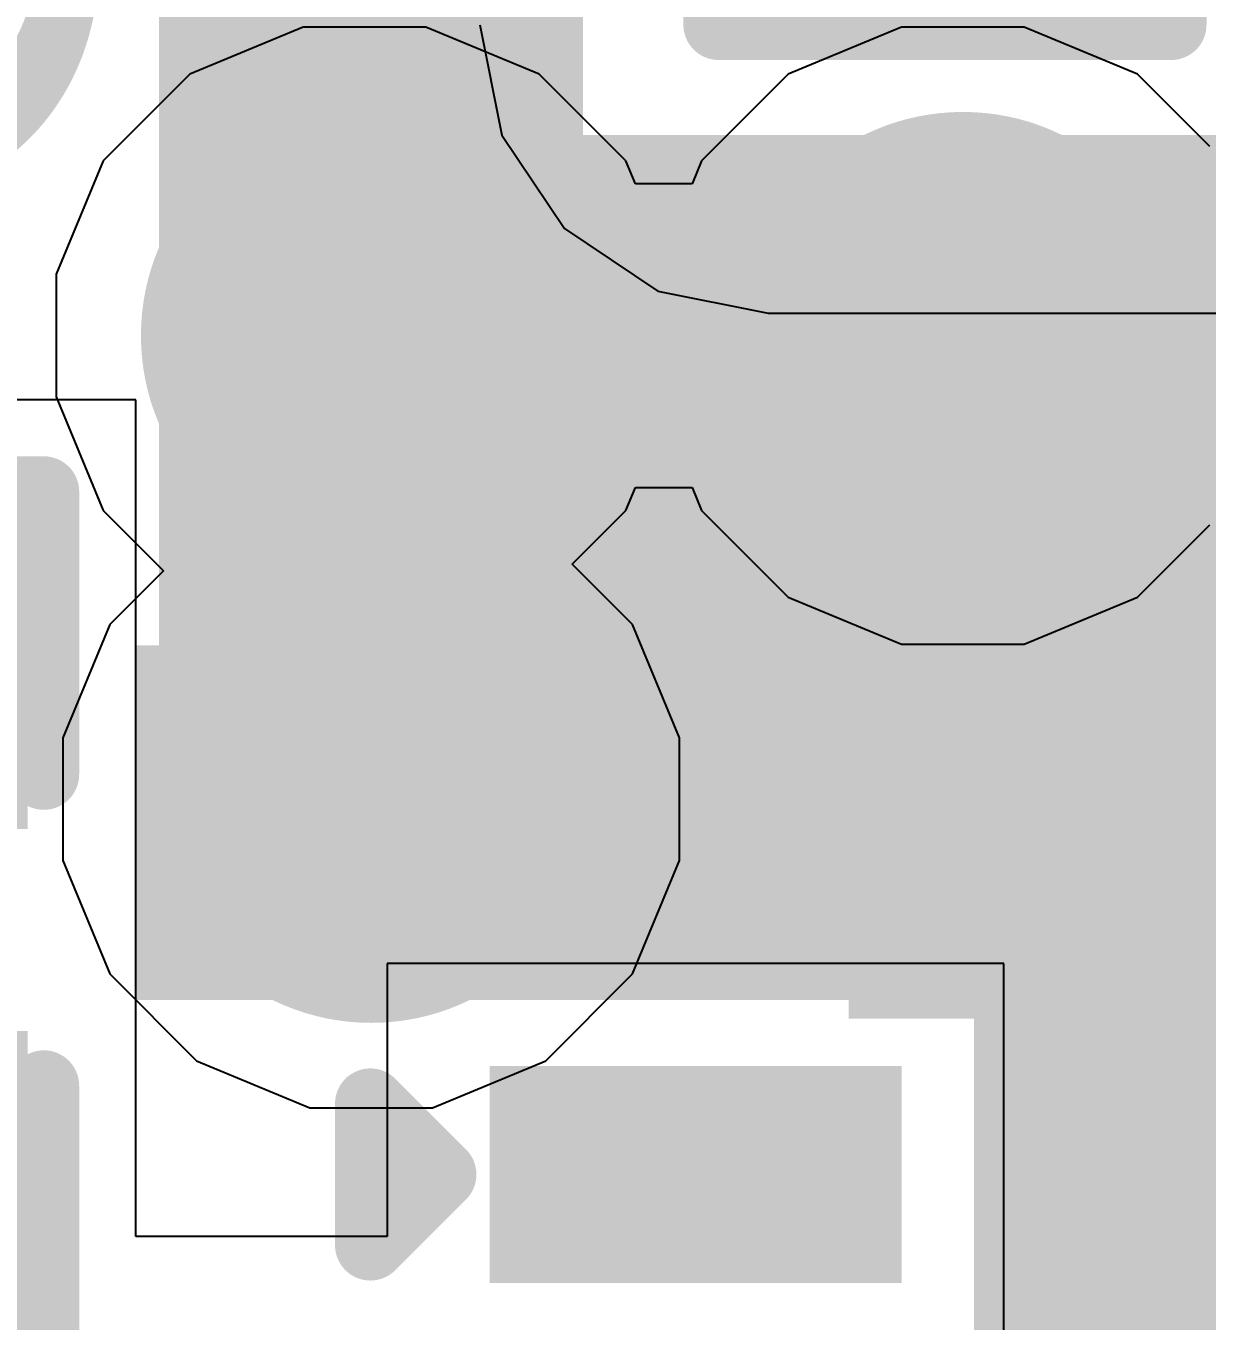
# Model space of a CAD drawing. Header units: inches. Extents: x -5 to 5328, y -4 to 5281.
# Drawn here: x 70.05 to 72.172, y 60.463 to 62.789 of the extents above; entities that cross this region are included whole.
import ezdxf

# ---------------------------------------------------------------- set-up
doc = ezdxf.new("R2010")
doc.units = ezdxf.units.IN
for name, color, linetype in [('Bottom Layer', 5, 'Continuous'), ('Bottom Solder', 6, 'Continuous'), ('Drill Drawing', 1, 'Continuous'), ('Layer 1', 16, 'Continuous'), ('Layer 2', 76, 'Continuous'), ('Top Layer', 1, 'Continuous'), ('Top Overlay', 2, 'Continuous'), ('Top Paste', 8, 'Continuous'), ('Top Solder', 216, 'Continuous'), ('Via Holes', 16, 'Continuous')]:
    doc.layers.add(name, color=color, linetype=linetype)
doc.styles.add('Arial', font='', dxfattribs={"height": 0.2})
doc.styles.get('Arial').set_extended_font_data('Arial')

# ---------------------------------------------------------------- blocks, each defined once
blk = doc.blocks.new('10_VQFN_HR__3_3__11')
at = {"layer": 'Top Layer'}
for points in [[(-0.83, 1.1), (-0.83, 1.7), (-0.58, 1.7), (-0.58, 1.1)], [(-1.475, 0.875), (-0.875, 0.875), (-0.875, 0.625), (-1.475, 0.625)]]:
    blk.add_hatch(color=1, dxfattribs=at).paths.add_polyline_path(points)
at = {"layer": 'Top Paste'}
for points in [[(-0.83, 1.1), (-0.83, 1.7), (-0.58, 1.7), (-0.58, 1.1)], [(-1.475, 0.875), (-0.875, 0.875), (-0.875, 0.625), (-1.475, 0.625)]]:
    blk.add_hatch(color=8, dxfattribs=at).paths.add_polyline_path(points)
at = {"layer": 'Top Solder'}
for points in [[(-0.9, 1.03), (-0.9, 1.77), (-0.51, 1.77), (-0.51, 1.03)], [(-1.545, 0.945), (-0.805, 0.945), (-0.805, 0.555), (-1.545, 0.555)]]:
    blk.add_hatch(color=216, dxfattribs=at).paths.add_polyline_path(points)
at = {"layer": 'Top Overlay'}
for points in [[(-1.275, 1.195, 0.127, 0.127, 0), (-1.275, 1.5, 0.127, 0.127, 0)], [(-1.275, 1.5, 0.127, 0.127, 0), (-1.15, 1.5, 0.127, 0.127, 0)], [(-1.7592, 0.877, 0.127, 0.127, 0), (-1.6322, 0.75, 0.127, 0.127, 0)], [(-1.7592, 0.623, 0.127, 0.127, 0), (-1.7592, 0.877, 0.127, 0.127, 0)], [(-1.7592, 0.623, 0.127, 0.127, 0), (-1.6322, 0.75, 0.127, 0.127, 0)]]:
    blk.add_lwpolyline(points, format="xyseb", dxfattribs=at)
for points in [[(-1.3067, 1.5, 0.0635, 0.0635, 1), (-1.2432, 1.5, 0.0635, 0.0635, 1)], [(-1.3067, 1.5, 0.0635, 0.0635, 1), (-1.2432, 1.5, 0.0635, 0.0635, 1)], [(-1.1818, 1.5, 0.0635, 0.0635, 1), (-1.1183, 1.5, 0.0635, 0.0635, 1)], [(-1.3067, 1.195, 0.0635, 0.0635, 1), (-1.2432, 1.195, 0.0635, 0.0635, 1)], [(-1.7909, 0.877, 0.0635, 0.0635, 1), (-1.7274, 0.877, 0.0635, 0.0635, 1)], [(-1.7909, 0.877, 0.0635, 0.0635, 1), (-1.7274, 0.877, 0.0635, 0.0635, 1)], [(-1.6639, 0.75, 0.0635, 0.0635, 1), (-1.6004, 0.75, 0.0635, 0.0635, 1)], [(-1.6639, 0.75, 0.0635, 0.0635, 1), (-1.6004, 0.75, 0.0635, 0.0635, 1)], [(-1.7909, 0.623, 0.0635, 0.0635, 1), (-1.7274, 0.623, 0.0635, 0.0635, 1)], [(-1.7909, 0.623, 0.0635, 0.0635, 1), (-1.7274, 0.623, 0.0635, 0.0635, 1)]]:
    blk.add_lwpolyline(points, format="xyseb", close=True, dxfattribs=at)
blk = doc.blocks.new('C___0402_168')
at = {"layer": 'Top Layer'}
for points in [[(-0.6985, -0.3175), (-0.6985, 0.3175), (-0.2413, 0.3175), (-0.2413, -0.3175)], [(0.2413, -0.3175), (0.2413, 0.3175), (0.6985, 0.3175), (0.6985, -0.3175)]]:
    blk.add_hatch(color=1, dxfattribs=at).paths.add_polyline_path(points)
at = {"layer": 'Top Paste'}
for points in [[(-0.6985, -0.3175), (-0.6985, 0.3175), (-0.2413, 0.3175), (-0.2413, -0.3175)], [(0.2413, -0.3175), (0.2413, 0.3175), (0.6985, 0.3175), (0.6985, -0.3175)]]:
    blk.add_hatch(color=8, dxfattribs=at).paths.add_polyline_path(points)
at = {"layer": 'Top Solder'}
for points in [[(-0.7585, -0.3775), (-0.7585, 0.3775), (-0.1813, 0.3775), (-0.1813, -0.3775)], [(0.1813, -0.3775), (0.1813, 0.3775), (0.7585, 0.3775), (0.7585, -0.3775)]]:
    blk.add_hatch(color=216, dxfattribs=at).paths.add_polyline_path(points)
at = {"layer": 'Top Overlay'}
for points in [[(-0.7874, 0.4064, 0.127, 0.127, 0), (-0.2794, 0.4064, 0.127, 0.127, 0)], [(-0.7874, 0.4064, 0.127, 0.127, 0), (-0.7874, -0.4064, 0.127, 0.127, 0)], [(0.2794, 0.4064, 0.127, 0.127, 0), (0.7874, 0.4064, 0.127, 0.127, 0)], [(0.7874, 0.4064, 0.127, 0.127, 0), (0.7874, -0.4064, 0.127, 0.127, 0)], [(-0.7874, -0.4064, 0.127, 0.127, 0), (-0.2794, -0.4064, 0.127, 0.127, 0)], [(0.2794, -0.4064, 0.127, 0.127, 0), (0.7874, -0.4064, 0.127, 0.127, 0)]]:
    blk.add_lwpolyline(points, format="xyseb", dxfattribs=at)
for points in [[(-0.8191, 0.4064, 0.0635, 0.0635, 1), (-0.7556, 0.4064, 0.0635, 0.0635, 1)], [(-0.8191, 0.4064, 0.0635, 0.0635, 1), (-0.7556, 0.4064, 0.0635, 0.0635, 1)], [(-0.3111, 0.4064, 0.0635, 0.0635, 1), (-0.2477, 0.4064, 0.0635, 0.0635, 1)], [(0.2477, 0.4064, 0.0635, 0.0635, 1), (0.3111, 0.4064, 0.0635, 0.0635, 1)], [(0.7556, 0.4064, 0.0635, 0.0635, 1), (0.8191, 0.4064, 0.0635, 0.0635, 1)], [(0.7556, 0.4064, 0.0635, 0.0635, 1), (0.8191, 0.4064, 0.0635, 0.0635, 1)], [(-0.8191, -0.4064, 0.0635, 0.0635, 1), (-0.7556, -0.4064, 0.0635, 0.0635, 1)], [(-0.8191, -0.4064, 0.0635, 0.0635, 1), (-0.7556, -0.4064, 0.0635, 0.0635, 1)], [(-0.3111, -0.4064, 0.0635, 0.0635, 1), (-0.2477, -0.4064, 0.0635, 0.0635, 1)], [(0.2477, -0.4064, 0.0635, 0.0635, 1), (0.3111, -0.4064, 0.0635, 0.0635, 1)], [(0.7556, -0.4064, 0.0635, 0.0635, 1), (0.8191, -0.4064, 0.0635, 0.0635, 1)], [(0.7556, -0.4064, 0.0635, 0.0635, 1), (0.8191, -0.4064, 0.0635, 0.0635, 1)]]:
    blk.add_lwpolyline(points, format="xyseb", close=True, dxfattribs=at)
blk = doc.blocks.new('C___0402_177')
at = {"layer": 'Top Layer'}
for points in [[(-0.6985, -0.3175), (-0.6985, 0.3175), (-0.2413, 0.3175), (-0.2413, -0.3175)], [(0.2413, -0.3175), (0.2413, 0.3175), (0.6985, 0.3175), (0.6985, -0.3175)]]:
    blk.add_hatch(color=1, dxfattribs=at).paths.add_polyline_path(points)
at = {"layer": 'Top Paste'}
for points in [[(-0.6985, -0.3175), (-0.6985, 0.3175), (-0.2413, 0.3175), (-0.2413, -0.3175)], [(0.2413, -0.3175), (0.2413, 0.3175), (0.6985, 0.3175), (0.6985, -0.3175)]]:
    blk.add_hatch(color=8, dxfattribs=at).paths.add_polyline_path(points)
at = {"layer": 'Top Solder'}
for points in [[(-0.7585, -0.3775), (-0.7585, 0.3775), (-0.1813, 0.3775), (-0.1813, -0.3775)], [(0.1813, -0.3775), (0.1813, 0.3775), (0.7585, 0.3775), (0.7585, -0.3775)]]:
    blk.add_hatch(color=216, dxfattribs=at).paths.add_polyline_path(points)
at = {"layer": 'Top Overlay'}
for points in [[(-0.2794, 0.4064, 0.127, 0.127, 0), (-0.7874, 0.4064, 0.127, 0.127, 0)], [(-0.7874, -0.4064, 0.127, 0.127, 0), (-0.7874, 0.4064, 0.127, 0.127, 0)], [(0.7874, 0.4064, 0.127, 0.127, 0), (0.2794, 0.4064, 0.127, 0.127, 0)], [(0.7874, -0.4064, 0.127, 0.127, 0), (0.7874, 0.4064, 0.127, 0.127, 0)], [(-0.2794, -0.4064, 0.127, 0.127, 0), (-0.7874, -0.4064, 0.127, 0.127, 0)], [(0.7874, -0.4064, 0.127, 0.127, 0), (0.2794, -0.4064, 0.127, 0.127, 0)]]:
    blk.add_lwpolyline(points, format="xyseb", dxfattribs=at)
for points in [[(-0.8191, 0.4064, 0.0635, 0.0635, 1), (-0.7556, 0.4064, 0.0635, 0.0635, 1)], [(-0.8191, 0.4064, 0.0635, 0.0635, 1), (-0.7556, 0.4064, 0.0635, 0.0635, 1)], [(-0.3111, 0.4064, 0.0635, 0.0635, 1), (-0.2477, 0.4064, 0.0635, 0.0635, 1)], [(0.2477, 0.4064, 0.0635, 0.0635, 1), (0.3111, 0.4064, 0.0635, 0.0635, 1)], [(0.7556, 0.4064, 0.0635, 0.0635, 1), (0.8191, 0.4064, 0.0635, 0.0635, 1)], [(0.7556, 0.4064, 0.0635, 0.0635, 1), (0.8191, 0.4064, 0.0635, 0.0635, 1)], [(-0.8191, -0.4064, 0.0635, 0.0635, 1), (-0.7556, -0.4064, 0.0635, 0.0635, 1)], [(-0.8191, -0.4064, 0.0635, 0.0635, 1), (-0.7556, -0.4064, 0.0635, 0.0635, 1)], [(-0.3111, -0.4064, 0.0635, 0.0635, 1), (-0.2477, -0.4064, 0.0635, 0.0635, 1)], [(0.2477, -0.4064, 0.0635, 0.0635, 1), (0.3111, -0.4064, 0.0635, 0.0635, 1)], [(0.7556, -0.4064, 0.0635, 0.0635, 1), (0.8191, -0.4064, 0.0635, 0.0635, 1)], [(0.7556, -0.4064, 0.0635, 0.0635, 1), (0.8191, -0.4064, 0.0635, 0.0635, 1)]]:
    blk.add_lwpolyline(points, format="xyseb", close=True, dxfattribs=at)

msp = doc.modelspace()

# ---------------------------------------------------------------- hatches: boundary and pattern name
at = {"layer": 'Bottom Layer'}
h = msp.add_hatch(color=5, dxfattribs=at)
edge = h.paths.add_edge_path()
edge.add_arc((70.6585, 62.2326), 0.3, 0, 360)
h = msp.add_hatch(color=5, dxfattribs=at)
edge = h.paths.add_edge_path()
edge.add_arc((71.7336, 62.2326), 0.3, 0, 360)
h = msp.add_hatch(color=5, dxfattribs=at)
edge = h.paths.add_edge_path()
edge.add_arc((70.6705, 61.3999), 0.3, 0, 360)
at = {"layer": 'Bottom Solder'}
h = msp.add_hatch(color=6, dxfattribs=at)
edge = h.paths.add_edge_path()
edge.add_arc((70.6585, 62.2326), 0.4016, 0, 360)
h = msp.add_hatch(color=6, dxfattribs=at)
edge = h.paths.add_edge_path()
edge.add_arc((71.7336, 62.2326), 0.4016, 0, 360)
h = msp.add_hatch(color=6, dxfattribs=at)
edge = h.paths.add_edge_path()
edge.add_arc((70.6705, 61.3999), 0.4016, 0, 360)
at = {"layer": 'Layer 1'}
h = msp.add_hatch(color=16, dxfattribs=at)
edge = h.paths.add_edge_path()
edge.add_arc((70.6585, 62.2326), 0.3, 0, 360)
h = msp.add_hatch(color=16, dxfattribs=at)
edge = h.paths.add_edge_path()
edge.add_arc((71.7336, 62.2326), 0.3, 0, 360)
h = msp.add_hatch(color=16, dxfattribs=at)
edge = h.paths.add_edge_path()
edge.add_arc((70.6705, 61.3999), 0.3, 0, 360)
at = {"layer": 'Layer 2'}
h = msp.add_hatch(color=76, dxfattribs=at)
edge = h.paths.add_edge_path()
edge.add_arc((70.6585, 62.2326), 0.3, 0, 360)
h = msp.add_hatch(color=76, dxfattribs=at)
edge = h.paths.add_edge_path()
edge.add_arc((71.7336, 62.2326), 0.3, 0, 360)
h = msp.add_hatch(color=76, dxfattribs=at)
edge = h.paths.add_edge_path()
edge.add_arc((70.6705, 61.3999), 0.3, 0, 360)
at = {"layer": 'Top Layer'}
for points in [[(70.2893, 61.105), (71.0513, 61.105), (71.0513, 64.0476), (70.2893, 64.0476)], [(70.9052, 61.376), (73.1482, 61.376), (73.1482, 62.5927), (70.9052, 62.5927)], [(70.2476, 61.0394), (73.1482, 61.0394), (73.1482, 61.676), (70.2476, 61.676)], [(71.5982, 61.076), (72.6432, 61.076), (72.6432, 61.676), (71.5982, 61.676)], [(71.7537, 59.5422), (72.6432, 59.5422), (72.6432, 61.676), (71.7537, 61.676)]]:
    msp.add_hatch(color=1, dxfattribs=at).paths.add_polyline_path(points)
h = msp.add_hatch(color=1, dxfattribs=at)
edge = h.paths.add_edge_path()
edge.add_arc((70.6585, 62.2326), 0.3, 0, 360)
h = msp.add_hatch(color=1, dxfattribs=at)
edge = h.paths.add_edge_path()
edge.add_arc((71.7336, 62.2326), 0.3, 0, 360)
h = msp.add_hatch(color=1, dxfattribs=at)
edge = h.paths.add_edge_path()
edge.add_arc((70.6705, 61.3999), 0.3, 0, 360)
at = {"layer": 'Top Solder'}
h = msp.add_hatch(color=216, dxfattribs=at)
edge = h.paths.add_edge_path()
edge.add_arc((70.6585, 62.2326), 0.4016, 0, 360)
h = msp.add_hatch(color=216, dxfattribs=at)
edge = h.paths.add_edge_path()
edge.add_arc((71.7336, 62.2326), 0.4016, 0, 360)
h = msp.add_hatch(color=216, dxfattribs=at)
edge = h.paths.add_edge_path()
edge.add_arc((70.6705, 61.3999), 0.4016, 0, 360)
at = {"layer": 'Via Holes'}
h = msp.add_hatch(color=7, dxfattribs=at)
edge = h.paths.add_edge_path()
edge.add_arc((70.6585, 62.2326), 0.15, 0, 360)
h = msp.add_hatch(color=7, dxfattribs=at)
edge = h.paths.add_edge_path()
edge.add_arc((71.7336, 62.2326), 0.15, 0, 360)
h = msp.add_hatch(color=7, dxfattribs=at)
edge = h.paths.add_edge_path()
edge.add_arc((70.6705, 61.3999), 0.15, 0, 360)

# ---------------------------------------------------------------- linework, layer by layer
at = {"layer": 'Bottom Layer'}
for p, q in [((70.5483, 62.7866), (70.3447, 62.7022)), ((70.7687, 62.7866), (70.5483, 62.7866)), ((70.9723, 62.7022), (70.7687, 62.7866)), ((71.6234, 62.7866), (71.4198, 62.7022)), ((71.8438, 62.7866), (71.6234, 62.7866)), ((72.0474, 62.7022), (71.8438, 62.7866)), ((70.3447, 62.7022), (70.1889, 62.5464)), ((71.1282, 62.5464), (70.9723, 62.7022)), ((71.4198, 62.7022), (71.2639, 62.5464)), ((72.1773, 62.5723), (72.0474, 62.7022)), ((70.1889, 62.5464), (70.1045, 62.3428)), ((71.1453, 62.5051), (71.1282, 62.5464)), ((71.2639, 62.5464), (71.2469, 62.5051)), ((71.2469, 62.5051), (71.1453, 62.5051)), ((70.1045, 62.3428), (70.1045, 62.1224)), ((70.1045, 62.1224), (70.1889, 61.9187)), ((71.1282, 61.9187), (71.1453, 61.96)), ((71.1453, 61.96), (71.2469, 61.96)), ((71.2469, 61.96), (71.2639, 61.9187)), ((70.1889, 61.9187), (70.2974, 61.8102)), ((71.0316, 61.8222), (71.1282, 61.9187)), ((71.2639, 61.9187), (71.4198, 61.7629)), ((72.0474, 61.7629), (72.1773, 61.8928)), ((70.2974, 61.8102), (70.2008, 61.7137)), ((71.1401, 61.7137), (71.0316, 61.8222)), ((71.4198, 61.7629), (71.6234, 61.6786)), ((71.8438, 61.6786), (72.0474, 61.7629)), ((70.2008, 61.7137), (70.1165, 61.5101)), ((71.2245, 61.5101), (71.1401, 61.7137)), ((71.6234, 61.6786), (71.8438, 61.6786)), ((70.1165, 61.5101), (70.1165, 61.2897)), ((71.2245, 61.2897), (71.2245, 61.5101)), ((70.1165, 61.2897), (70.2008, 61.0861)), ((71.1401, 61.0861), (71.2245, 61.2897)), ((70.2008, 61.0861), (70.3566, 60.9302)), ((70.9843, 60.9302), (71.1401, 61.0861)), ((70.3566, 60.9302), (70.5603, 60.8459)), ((70.7807, 60.8459), (70.9843, 60.9302)), ((70.5603, 60.8459), (70.7807, 60.8459))]:
    msp.add_line(p, q, dxfattribs=at)
at = {"layer": 'Drill Drawing'}
for points in [[(70.5315, 62.3596, 0.0508, 0.0508, 0), (70.6585, 62.4866, 0.0508, 0.0508, 0)], [(70.6585, 62.4866, 0.0508, 0.0508, 0), (70.7855, 62.3596, 0.0508, 0.0508, 0)], [(71.6066, 62.3596, 0.0508, 0.0508, 0), (71.7336, 62.4866, 0.0508, 0.0508, 0)], [(71.7336, 62.4866, 0.0508, 0.0508, 0), (71.8606, 62.3596, 0.0508, 0.0508, 0)], [(70.5823, 62.3088, 0.0508, 0.0508, 0), (70.6585, 62.385, 0.0508, 0.0508, 0)], [(70.6585, 62.385, 0.0508, 0.0508, 0), (70.7347, 62.3088, 0.0508, 0.0508, 0)], [(71.6574, 62.3088, 0.0508, 0.0508, 0), (71.7336, 62.385, 0.0508, 0.0508, 0)], [(71.7336, 62.385, 0.0508, 0.0508, 0), (71.8098, 62.3088, 0.0508, 0.0508, 0)], [(70.4045, 62.3596, 0.0508, 0.0508, 0), (70.5315, 62.2326, 0.0508, 0.0508, 0)], [(70.4045, 62.3596, 0.0508, 0.0508, 0), (70.5315, 62.3596, 0.0508, 0.0508, 0)], [(70.7855, 62.3596, 0.0508, 0.0508, 0), (70.9125, 62.3596, 0.0508, 0.0508, 0)], [(70.7855, 62.2326, 0.0508, 0.0508, 0), (70.9125, 62.3596, 0.0508, 0.0508, 0)], [(71.4796, 62.3596, 0.0508, 0.0508, 0), (71.6066, 62.2326, 0.0508, 0.0508, 0)], [(71.4796, 62.3596, 0.0508, 0.0508, 0), (71.6066, 62.3596, 0.0508, 0.0508, 0)], [(71.8606, 62.3596, 0.0508, 0.0508, 0), (71.9876, 62.3596, 0.0508, 0.0508, 0)], [(71.8606, 62.2326, 0.0508, 0.0508, 0), (71.9876, 62.3596, 0.0508, 0.0508, 0)], [(70.5061, 62.3088, 0.0508, 0.0508, 0), (70.5823, 62.2326, 0.0508, 0.0508, 0)], [(70.5061, 62.3088, 0.0508, 0.0508, 0), (70.5823, 62.3088, 0.0508, 0.0508, 0)], [(70.7347, 62.3088, 0.0508, 0.0508, 0), (70.8109, 62.3088, 0.0508, 0.0508, 0)], [(70.7347, 62.2326, 0.0508, 0.0508, 0), (70.8109, 62.3088, 0.0508, 0.0508, 0)], [(71.5812, 62.3088, 0.0508, 0.0508, 0), (71.6574, 62.2326, 0.0508, 0.0508, 0)], [(71.5812, 62.3088, 0.0508, 0.0508, 0), (71.6574, 62.3088, 0.0508, 0.0508, 0)], [(71.8098, 62.3088, 0.0508, 0.0508, 0), (71.886, 62.3088, 0.0508, 0.0508, 0)], [(71.8098, 62.2326, 0.0508, 0.0508, 0), (71.886, 62.3088, 0.0508, 0.0508, 0)], [(70.4045, 62.1056, 0.0508, 0.0508, 0), (70.5315, 62.2326, 0.0508, 0.0508, 0)], [(70.5061, 62.1564, 0.0508, 0.0508, 0), (70.5823, 62.2326, 0.0508, 0.0508, 0)], [(70.7347, 62.2326, 0.0508, 0.0508, 0), (70.8109, 62.1564, 0.0508, 0.0508, 0)], [(70.7855, 62.2326, 0.0508, 0.0508, 0), (70.9125, 62.1056, 0.0508, 0.0508, 0)], [(71.4796, 62.1056, 0.0508, 0.0508, 0), (71.6066, 62.2326, 0.0508, 0.0508, 0)], [(71.5812, 62.1564, 0.0508, 0.0508, 0), (71.6574, 62.2326, 0.0508, 0.0508, 0)], [(71.8098, 62.2326, 0.0508, 0.0508, 0), (71.886, 62.1564, 0.0508, 0.0508, 0)], [(71.8606, 62.2326, 0.0508, 0.0508, 0), (71.9876, 62.1056, 0.0508, 0.0508, 0)], [(70.5061, 62.1564, 0.0508, 0.0508, 0), (70.5823, 62.1564, 0.0508, 0.0508, 0)], [(70.5823, 62.1564, 0.0508, 0.0508, 0), (70.6585, 62.0802, 0.0508, 0.0508, 0)], [(70.6585, 62.0802, 0.0508, 0.0508, 0), (70.7347, 62.1564, 0.0508, 0.0508, 0)], [(70.7347, 62.1564, 0.0508, 0.0508, 0), (70.8109, 62.1564, 0.0508, 0.0508, 0)], [(71.5812, 62.1564, 0.0508, 0.0508, 0), (71.6574, 62.1564, 0.0508, 0.0508, 0)], [(71.6574, 62.1564, 0.0508, 0.0508, 0), (71.7336, 62.0802, 0.0508, 0.0508, 0)], [(71.7336, 62.0802, 0.0508, 0.0508, 0), (71.8098, 62.1564, 0.0508, 0.0508, 0)], [(71.8098, 62.1564, 0.0508, 0.0508, 0), (71.886, 62.1564, 0.0508, 0.0508, 0)], [(70.4045, 62.1056, 0.0508, 0.0508, 0), (70.5315, 62.1056, 0.0508, 0.0508, 0)], [(70.5315, 62.1056, 0.0508, 0.0508, 0), (70.6585, 61.9786, 0.0508, 0.0508, 0)], [(70.6585, 61.9786, 0.0508, 0.0508, 0), (70.7855, 62.1056, 0.0508, 0.0508, 0)], [(70.7855, 62.1056, 0.0508, 0.0508, 0), (70.9125, 62.1056, 0.0508, 0.0508, 0)], [(71.4796, 62.1056, 0.0508, 0.0508, 0), (71.6066, 62.1056, 0.0508, 0.0508, 0)], [(71.6066, 62.1056, 0.0508, 0.0508, 0), (71.7336, 61.9786, 0.0508, 0.0508, 0)], [(71.7336, 61.9786, 0.0508, 0.0508, 0), (71.8606, 62.1056, 0.0508, 0.0508, 0)], [(71.8606, 62.1056, 0.0508, 0.0508, 0), (71.9876, 62.1056, 0.0508, 0.0508, 0)], [(70.5435, 61.5269, 0.0508, 0.0508, 0), (70.6705, 61.6539, 0.0508, 0.0508, 0)], [(70.6705, 61.6539, 0.0508, 0.0508, 0), (70.7975, 61.5269, 0.0508, 0.0508, 0)], [(70.5943, 61.4761, 0.0508, 0.0508, 0), (70.6705, 61.5523, 0.0508, 0.0508, 0)], [(70.6705, 61.5523, 0.0508, 0.0508, 0), (70.7467, 61.4761, 0.0508, 0.0508, 0)], [(70.4165, 61.5269, 0.0508, 0.0508, 0), (70.5435, 61.3999, 0.0508, 0.0508, 0)], [(70.4165, 61.5269, 0.0508, 0.0508, 0), (70.5435, 61.5269, 0.0508, 0.0508, 0)], [(70.7975, 61.5269, 0.0508, 0.0508, 0), (70.9245, 61.5269, 0.0508, 0.0508, 0)], [(70.7975, 61.3999, 0.0508, 0.0508, 0), (70.9245, 61.5269, 0.0508, 0.0508, 0)], [(70.5181, 61.4761, 0.0508, 0.0508, 0), (70.5943, 61.3999, 0.0508, 0.0508, 0)], [(70.5181, 61.4761, 0.0508, 0.0508, 0), (70.5943, 61.4761, 0.0508, 0.0508, 0)], [(70.7467, 61.4761, 0.0508, 0.0508, 0), (70.8229, 61.4761, 0.0508, 0.0508, 0)], [(70.7467, 61.3999, 0.0508, 0.0508, 0), (70.8229, 61.4761, 0.0508, 0.0508, 0)], [(70.4165, 61.2729, 0.0508, 0.0508, 0), (70.5435, 61.3999, 0.0508, 0.0508, 0)], [(70.5181, 61.3237, 0.0508, 0.0508, 0), (70.5943, 61.3999, 0.0508, 0.0508, 0)], [(70.7467, 61.3999, 0.0508, 0.0508, 0), (70.8229, 61.3237, 0.0508, 0.0508, 0)], [(70.7975, 61.3999, 0.0508, 0.0508, 0), (70.9245, 61.2729, 0.0508, 0.0508, 0)], [(70.5181, 61.3237, 0.0508, 0.0508, 0), (70.5943, 61.3237, 0.0508, 0.0508, 0)], [(70.5943, 61.3237, 0.0508, 0.0508, 0), (70.6705, 61.2475, 0.0508, 0.0508, 0)], [(70.6705, 61.2475, 0.0508, 0.0508, 0), (70.7467, 61.3237, 0.0508, 0.0508, 0)], [(70.7467, 61.3237, 0.0508, 0.0508, 0), (70.8229, 61.3237, 0.0508, 0.0508, 0)], [(70.4165, 61.2729, 0.0508, 0.0508, 0), (70.5435, 61.2729, 0.0508, 0.0508, 0)], [(70.5435, 61.2729, 0.0508, 0.0508, 0), (70.6705, 61.1459, 0.0508, 0.0508, 0)], [(70.6705, 61.1459, 0.0508, 0.0508, 0), (70.7975, 61.2729, 0.0508, 0.0508, 0)], [(70.7975, 61.2729, 0.0508, 0.0508, 0), (70.9245, 61.2729, 0.0508, 0.0508, 0)]]:
    msp.add_lwpolyline(points, format="xyseb", dxfattribs=at)
for points in [[(70.6458, 62.4866, 0.0254, 0.0254, 1), (70.6712, 62.4866, 0.0254, 0.0254, 1)], [(70.6458, 62.4866, 0.0254, 0.0254, 1), (70.6712, 62.4866, 0.0254, 0.0254, 1)], [(71.7209, 62.4866, 0.0254, 0.0254, 1), (71.7463, 62.4866, 0.0254, 0.0254, 1)], [(71.7209, 62.4866, 0.0254, 0.0254, 1), (71.7463, 62.4866, 0.0254, 0.0254, 1)], [(70.6458, 62.385, 0.0254, 0.0254, 1), (70.6712, 62.385, 0.0254, 0.0254, 1)], [(70.6458, 62.385, 0.0254, 0.0254, 1), (70.6712, 62.385, 0.0254, 0.0254, 1)], [(71.7209, 62.385, 0.0254, 0.0254, 1), (71.7463, 62.385, 0.0254, 0.0254, 1)], [(71.7209, 62.385, 0.0254, 0.0254, 1), (71.7463, 62.385, 0.0254, 0.0254, 1)], [(70.3918, 62.3596, 0.0254, 0.0254, 1), (70.4172, 62.3596, 0.0254, 0.0254, 1)], [(70.3918, 62.3596, 0.0254, 0.0254, 1), (70.4172, 62.3596, 0.0254, 0.0254, 1)], [(70.5188, 62.3596, 0.0254, 0.0254, 1), (70.5442, 62.3596, 0.0254, 0.0254, 1)], [(70.5188, 62.3596, 0.0254, 0.0254, 1), (70.5442, 62.3596, 0.0254, 0.0254, 1)], [(70.7728, 62.3596, 0.0254, 0.0254, 1), (70.7982, 62.3596, 0.0254, 0.0254, 1)], [(70.7728, 62.3596, 0.0254, 0.0254, 1), (70.7982, 62.3596, 0.0254, 0.0254, 1)], [(70.8998, 62.3596, 0.0254, 0.0254, 1), (70.9252, 62.3596, 0.0254, 0.0254, 1)], [(70.8998, 62.3596, 0.0254, 0.0254, 1), (70.9252, 62.3596, 0.0254, 0.0254, 1)], [(71.4669, 62.3596, 0.0254, 0.0254, 1), (71.4923, 62.3596, 0.0254, 0.0254, 1)], [(71.4669, 62.3596, 0.0254, 0.0254, 1), (71.4923, 62.3596, 0.0254, 0.0254, 1)], [(71.5939, 62.3596, 0.0254, 0.0254, 1), (71.6193, 62.3596, 0.0254, 0.0254, 1)], [(71.5939, 62.3596, 0.0254, 0.0254, 1), (71.6193, 62.3596, 0.0254, 0.0254, 1)], [(71.8479, 62.3596, 0.0254, 0.0254, 1), (71.8733, 62.3596, 0.0254, 0.0254, 1)], [(71.8479, 62.3596, 0.0254, 0.0254, 1), (71.8733, 62.3596, 0.0254, 0.0254, 1)], [(71.9749, 62.3596, 0.0254, 0.0254, 1), (72.0003, 62.3596, 0.0254, 0.0254, 1)], [(71.9749, 62.3596, 0.0254, 0.0254, 1), (72.0003, 62.3596, 0.0254, 0.0254, 1)], [(70.4934, 62.3088, 0.0254, 0.0254, 1), (70.5188, 62.3088, 0.0254, 0.0254, 1)], [(70.4934, 62.3088, 0.0254, 0.0254, 1), (70.5188, 62.3088, 0.0254, 0.0254, 1)], [(70.5696, 62.3088, 0.0254, 0.0254, 1), (70.595, 62.3088, 0.0254, 0.0254, 1)], [(70.5696, 62.3088, 0.0254, 0.0254, 1), (70.595, 62.3088, 0.0254, 0.0254, 1)], [(70.722, 62.3088, 0.0254, 0.0254, 1), (70.7474, 62.3088, 0.0254, 0.0254, 1)], [(70.722, 62.3088, 0.0254, 0.0254, 1), (70.7474, 62.3088, 0.0254, 0.0254, 1)], [(70.7982, 62.3088, 0.0254, 0.0254, 1), (70.8236, 62.3088, 0.0254, 0.0254, 1)], [(70.7982, 62.3088, 0.0254, 0.0254, 1), (70.8236, 62.3088, 0.0254, 0.0254, 1)], [(71.5685, 62.3088, 0.0254, 0.0254, 1), (71.5939, 62.3088, 0.0254, 0.0254, 1)], [(71.5685, 62.3088, 0.0254, 0.0254, 1), (71.5939, 62.3088, 0.0254, 0.0254, 1)], [(71.6447, 62.3088, 0.0254, 0.0254, 1), (71.6701, 62.3088, 0.0254, 0.0254, 1)], [(71.6447, 62.3088, 0.0254, 0.0254, 1), (71.6701, 62.3088, 0.0254, 0.0254, 1)], [(71.7971, 62.3088, 0.0254, 0.0254, 1), (71.8225, 62.3088, 0.0254, 0.0254, 1)], [(71.7971, 62.3088, 0.0254, 0.0254, 1), (71.8225, 62.3088, 0.0254, 0.0254, 1)], [(71.8733, 62.3088, 0.0254, 0.0254, 1), (71.8987, 62.3088, 0.0254, 0.0254, 1)], [(71.8733, 62.3088, 0.0254, 0.0254, 1), (71.8987, 62.3088, 0.0254, 0.0254, 1)], [(70.5188, 62.2326, 0.0254, 0.0254, 1), (70.5442, 62.2326, 0.0254, 0.0254, 1)], [(70.5188, 62.2326, 0.0254, 0.0254, 1), (70.5442, 62.2326, 0.0254, 0.0254, 1)], [(70.5696, 62.2326, 0.0254, 0.0254, 1), (70.595, 62.2326, 0.0254, 0.0254, 1)], [(70.5696, 62.2326, 0.0254, 0.0254, 1), (70.595, 62.2326, 0.0254, 0.0254, 1)], [(70.722, 62.2326, 0.0254, 0.0254, 1), (70.7474, 62.2326, 0.0254, 0.0254, 1)], [(70.722, 62.2326, 0.0254, 0.0254, 1), (70.7474, 62.2326, 0.0254, 0.0254, 1)], [(70.7728, 62.2326, 0.0254, 0.0254, 1), (70.7982, 62.2326, 0.0254, 0.0254, 1)], [(70.7728, 62.2326, 0.0254, 0.0254, 1), (70.7982, 62.2326, 0.0254, 0.0254, 1)], [(71.5939, 62.2326, 0.0254, 0.0254, 1), (71.6193, 62.2326, 0.0254, 0.0254, 1)], [(71.5939, 62.2326, 0.0254, 0.0254, 1), (71.6193, 62.2326, 0.0254, 0.0254, 1)], [(71.6447, 62.2326, 0.0254, 0.0254, 1), (71.6701, 62.2326, 0.0254, 0.0254, 1)], [(71.6447, 62.2326, 0.0254, 0.0254, 1), (71.6701, 62.2326, 0.0254, 0.0254, 1)], [(71.7971, 62.2326, 0.0254, 0.0254, 1), (71.8225, 62.2326, 0.0254, 0.0254, 1)], [(71.7971, 62.2326, 0.0254, 0.0254, 1), (71.8225, 62.2326, 0.0254, 0.0254, 1)], [(71.8479, 62.2326, 0.0254, 0.0254, 1), (71.8733, 62.2326, 0.0254, 0.0254, 1)], [(71.8479, 62.2326, 0.0254, 0.0254, 1), (71.8733, 62.2326, 0.0254, 0.0254, 1)], [(70.4934, 62.1564, 0.0254, 0.0254, 1), (70.5188, 62.1564, 0.0254, 0.0254, 1)], [(70.4934, 62.1564, 0.0254, 0.0254, 1), (70.5188, 62.1564, 0.0254, 0.0254, 1)], [(70.5696, 62.1564, 0.0254, 0.0254, 1), (70.595, 62.1564, 0.0254, 0.0254, 1)], [(70.5696, 62.1564, 0.0254, 0.0254, 1), (70.595, 62.1564, 0.0254, 0.0254, 1)], [(70.722, 62.1564, 0.0254, 0.0254, 1), (70.7474, 62.1564, 0.0254, 0.0254, 1)], [(70.722, 62.1564, 0.0254, 0.0254, 1), (70.7474, 62.1564, 0.0254, 0.0254, 1)], [(70.7982, 62.1564, 0.0254, 0.0254, 1), (70.8236, 62.1564, 0.0254, 0.0254, 1)], [(70.7982, 62.1564, 0.0254, 0.0254, 1), (70.8236, 62.1564, 0.0254, 0.0254, 1)], [(71.5685, 62.1564, 0.0254, 0.0254, 1), (71.5939, 62.1564, 0.0254, 0.0254, 1)], [(71.5685, 62.1564, 0.0254, 0.0254, 1), (71.5939, 62.1564, 0.0254, 0.0254, 1)], [(71.6447, 62.1564, 0.0254, 0.0254, 1), (71.6701, 62.1564, 0.0254, 0.0254, 1)], [(71.6447, 62.1564, 0.0254, 0.0254, 1), (71.6701, 62.1564, 0.0254, 0.0254, 1)], [(71.7971, 62.1564, 0.0254, 0.0254, 1), (71.8225, 62.1564, 0.0254, 0.0254, 1)], [(71.7971, 62.1564, 0.0254, 0.0254, 1), (71.8225, 62.1564, 0.0254, 0.0254, 1)], [(71.8733, 62.1564, 0.0254, 0.0254, 1), (71.8987, 62.1564, 0.0254, 0.0254, 1)], [(71.8733, 62.1564, 0.0254, 0.0254, 1), (71.8987, 62.1564, 0.0254, 0.0254, 1)], [(70.3918, 62.1056, 0.0254, 0.0254, 1), (70.4172, 62.1056, 0.0254, 0.0254, 1)], [(70.3918, 62.1056, 0.0254, 0.0254, 1), (70.4172, 62.1056, 0.0254, 0.0254, 1)], [(70.5188, 62.1056, 0.0254, 0.0254, 1), (70.5442, 62.1056, 0.0254, 0.0254, 1)], [(70.5188, 62.1056, 0.0254, 0.0254, 1), (70.5442, 62.1056, 0.0254, 0.0254, 1)], [(70.7728, 62.1056, 0.0254, 0.0254, 1), (70.7982, 62.1056, 0.0254, 0.0254, 1)], [(70.7728, 62.1056, 0.0254, 0.0254, 1), (70.7982, 62.1056, 0.0254, 0.0254, 1)], [(70.8998, 62.1056, 0.0254, 0.0254, 1), (70.9252, 62.1056, 0.0254, 0.0254, 1)], [(70.8998, 62.1056, 0.0254, 0.0254, 1), (70.9252, 62.1056, 0.0254, 0.0254, 1)], [(71.4669, 62.1056, 0.0254, 0.0254, 1), (71.4923, 62.1056, 0.0254, 0.0254, 1)], [(71.4669, 62.1056, 0.0254, 0.0254, 1), (71.4923, 62.1056, 0.0254, 0.0254, 1)], [(71.5939, 62.1056, 0.0254, 0.0254, 1), (71.6193, 62.1056, 0.0254, 0.0254, 1)], [(71.5939, 62.1056, 0.0254, 0.0254, 1), (71.6193, 62.1056, 0.0254, 0.0254, 1)], [(71.8479, 62.1056, 0.0254, 0.0254, 1), (71.8733, 62.1056, 0.0254, 0.0254, 1)], [(71.8479, 62.1056, 0.0254, 0.0254, 1), (71.8733, 62.1056, 0.0254, 0.0254, 1)], [(71.9749, 62.1056, 0.0254, 0.0254, 1), (72.0003, 62.1056, 0.0254, 0.0254, 1)], [(71.9749, 62.1056, 0.0254, 0.0254, 1), (72.0003, 62.1056, 0.0254, 0.0254, 1)], [(70.6458, 62.0802, 0.0254, 0.0254, 1), (70.6712, 62.0802, 0.0254, 0.0254, 1)], [(70.6458, 62.0802, 0.0254, 0.0254, 1), (70.6712, 62.0802, 0.0254, 0.0254, 1)], [(71.7209, 62.0802, 0.0254, 0.0254, 1), (71.7463, 62.0802, 0.0254, 0.0254, 1)], [(71.7209, 62.0802, 0.0254, 0.0254, 1), (71.7463, 62.0802, 0.0254, 0.0254, 1)], [(70.6458, 61.9786, 0.0254, 0.0254, 1), (70.6712, 61.9786, 0.0254, 0.0254, 1)], [(70.6458, 61.9786, 0.0254, 0.0254, 1), (70.6712, 61.9786, 0.0254, 0.0254, 1)], [(71.7209, 61.9786, 0.0254, 0.0254, 1), (71.7463, 61.9786, 0.0254, 0.0254, 1)], [(71.7209, 61.9786, 0.0254, 0.0254, 1), (71.7463, 61.9786, 0.0254, 0.0254, 1)], [(70.6578, 61.6539, 0.0254, 0.0254, 1), (70.6832, 61.6539, 0.0254, 0.0254, 1)], [(70.6578, 61.6539, 0.0254, 0.0254, 1), (70.6832, 61.6539, 0.0254, 0.0254, 1)], [(70.6578, 61.5523, 0.0254, 0.0254, 1), (70.6832, 61.5523, 0.0254, 0.0254, 1)], [(70.6578, 61.5523, 0.0254, 0.0254, 1), (70.6832, 61.5523, 0.0254, 0.0254, 1)], [(70.4038, 61.5269, 0.0254, 0.0254, 1), (70.4292, 61.5269, 0.0254, 0.0254, 1)], [(70.4038, 61.5269, 0.0254, 0.0254, 1), (70.4292, 61.5269, 0.0254, 0.0254, 1)], [(70.5308, 61.5269, 0.0254, 0.0254, 1), (70.5562, 61.5269, 0.0254, 0.0254, 1)], [(70.5308, 61.5269, 0.0254, 0.0254, 1), (70.5562, 61.5269, 0.0254, 0.0254, 1)], [(70.7848, 61.5269, 0.0254, 0.0254, 1), (70.8102, 61.5269, 0.0254, 0.0254, 1)], [(70.7848, 61.5269, 0.0254, 0.0254, 1), (70.8102, 61.5269, 0.0254, 0.0254, 1)], [(70.9118, 61.5269, 0.0254, 0.0254, 1), (70.9372, 61.5269, 0.0254, 0.0254, 1)], [(70.9118, 61.5269, 0.0254, 0.0254, 1), (70.9372, 61.5269, 0.0254, 0.0254, 1)], [(70.5054, 61.4761, 0.0254, 0.0254, 1), (70.5308, 61.4761, 0.0254, 0.0254, 1)], [(70.5054, 61.4761, 0.0254, 0.0254, 1), (70.5308, 61.4761, 0.0254, 0.0254, 1)], [(70.5816, 61.4761, 0.0254, 0.0254, 1), (70.607, 61.4761, 0.0254, 0.0254, 1)], [(70.5816, 61.4761, 0.0254, 0.0254, 1), (70.607, 61.4761, 0.0254, 0.0254, 1)], [(70.734, 61.4761, 0.0254, 0.0254, 1), (70.7594, 61.4761, 0.0254, 0.0254, 1)], [(70.734, 61.4761, 0.0254, 0.0254, 1), (70.7594, 61.4761, 0.0254, 0.0254, 1)], [(70.8102, 61.4761, 0.0254, 0.0254, 1), (70.8356, 61.4761, 0.0254, 0.0254, 1)], [(70.8102, 61.4761, 0.0254, 0.0254, 1), (70.8356, 61.4761, 0.0254, 0.0254, 1)], [(70.5308, 61.3999, 0.0254, 0.0254, 1), (70.5562, 61.3999, 0.0254, 0.0254, 1)], [(70.5308, 61.3999, 0.0254, 0.0254, 1), (70.5562, 61.3999, 0.0254, 0.0254, 1)], [(70.5816, 61.3999, 0.0254, 0.0254, 1), (70.607, 61.3999, 0.0254, 0.0254, 1)], [(70.5816, 61.3999, 0.0254, 0.0254, 1), (70.607, 61.3999, 0.0254, 0.0254, 1)], [(70.734, 61.3999, 0.0254, 0.0254, 1), (70.7594, 61.3999, 0.0254, 0.0254, 1)], [(70.734, 61.3999, 0.0254, 0.0254, 1), (70.7594, 61.3999, 0.0254, 0.0254, 1)], [(70.7848, 61.3999, 0.0254, 0.0254, 1), (70.8102, 61.3999, 0.0254, 0.0254, 1)], [(70.7848, 61.3999, 0.0254, 0.0254, 1), (70.8102, 61.3999, 0.0254, 0.0254, 1)], [(70.5054, 61.3237, 0.0254, 0.0254, 1), (70.5308, 61.3237, 0.0254, 0.0254, 1)], [(70.5054, 61.3237, 0.0254, 0.0254, 1), (70.5308, 61.3237, 0.0254, 0.0254, 1)], [(70.5816, 61.3237, 0.0254, 0.0254, 1), (70.607, 61.3237, 0.0254, 0.0254, 1)], [(70.5816, 61.3237, 0.0254, 0.0254, 1), (70.607, 61.3237, 0.0254, 0.0254, 1)], [(70.734, 61.3237, 0.0254, 0.0254, 1), (70.7594, 61.3237, 0.0254, 0.0254, 1)], [(70.734, 61.3237, 0.0254, 0.0254, 1), (70.7594, 61.3237, 0.0254, 0.0254, 1)], [(70.8102, 61.3237, 0.0254, 0.0254, 1), (70.8356, 61.3237, 0.0254, 0.0254, 1)], [(70.8102, 61.3237, 0.0254, 0.0254, 1), (70.8356, 61.3237, 0.0254, 0.0254, 1)], [(70.4038, 61.2729, 0.0254, 0.0254, 1), (70.4292, 61.2729, 0.0254, 0.0254, 1)], [(70.4038, 61.2729, 0.0254, 0.0254, 1), (70.4292, 61.2729, 0.0254, 0.0254, 1)], [(70.5308, 61.2729, 0.0254, 0.0254, 1), (70.5562, 61.2729, 0.0254, 0.0254, 1)], [(70.5308, 61.2729, 0.0254, 0.0254, 1), (70.5562, 61.2729, 0.0254, 0.0254, 1)], [(70.7848, 61.2729, 0.0254, 0.0254, 1), (70.8102, 61.2729, 0.0254, 0.0254, 1)], [(70.7848, 61.2729, 0.0254, 0.0254, 1), (70.8102, 61.2729, 0.0254, 0.0254, 1)], [(70.9118, 61.2729, 0.0254, 0.0254, 1), (70.9372, 61.2729, 0.0254, 0.0254, 1)], [(70.9118, 61.2729, 0.0254, 0.0254, 1), (70.9372, 61.2729, 0.0254, 0.0254, 1)], [(70.6578, 61.2475, 0.0254, 0.0254, 1), (70.6832, 61.2475, 0.0254, 0.0254, 1)], [(70.6578, 61.2475, 0.0254, 0.0254, 1), (70.6832, 61.2475, 0.0254, 0.0254, 1)], [(70.6578, 61.1459, 0.0254, 0.0254, 1), (70.6832, 61.1459, 0.0254, 0.0254, 1)], [(70.6578, 61.1459, 0.0254, 0.0254, 1), (70.6832, 61.1459, 0.0254, 0.0254, 1)]]:
    msp.add_lwpolyline(points, format="xyseb", close=True, dxfattribs=at)
at = {"layer": 'Layer 2'}
for p, q in [((70.5483, 62.7866), (70.3447, 62.7022)), ((70.7687, 62.7866), (70.5483, 62.7866)), ((70.9723, 62.7022), (70.7687, 62.7866)), ((71.6234, 62.7866), (71.4198, 62.7022)), ((71.8438, 62.7866), (71.6234, 62.7866)), ((72.0474, 62.7022), (71.8438, 62.7866)), ((70.3447, 62.7022), (70.1889, 62.5464)), ((71.1282, 62.5464), (70.9723, 62.7022)), ((71.4198, 62.7022), (71.2639, 62.5464)), ((72.1773, 62.5723), (72.0474, 62.7022)), ((70.1889, 62.5464), (70.1045, 62.3428)), ((71.1453, 62.5051), (71.1282, 62.5464)), ((71.2639, 62.5464), (71.2469, 62.5051)), ((71.2469, 62.5051), (71.1453, 62.5051)), ((70.1045, 62.3428), (70.1045, 62.1224)), ((70.1045, 62.1224), (70.1889, 61.9187)), ((71.1282, 61.9187), (71.1453, 61.96)), ((71.1453, 61.96), (71.2469, 61.96)), ((71.2469, 61.96), (71.2639, 61.9187)), ((70.1889, 61.9187), (70.2974, 61.8102)), ((71.0316, 61.8222), (71.1282, 61.9187)), ((71.2639, 61.9187), (71.4198, 61.7629)), ((72.0474, 61.7629), (72.1773, 61.8928)), ((70.2974, 61.8102), (70.2008, 61.7137)), ((71.1401, 61.7137), (71.0316, 61.8222)), ((71.4198, 61.7629), (71.6234, 61.6786)), ((71.8438, 61.6786), (72.0474, 61.7629)), ((70.2008, 61.7137), (70.1165, 61.5101)), ((71.2245, 61.5101), (71.1401, 61.7137)), ((71.6234, 61.6786), (71.8438, 61.6786)), ((70.1165, 61.5101), (70.1165, 61.2897)), ((71.2245, 61.2897), (71.2245, 61.5101)), ((70.1165, 61.2897), (70.2008, 61.0861)), ((71.1401, 61.0861), (71.2245, 61.2897)), ((70.2008, 61.0861), (70.3566, 60.9302)), ((70.9843, 60.9302), (71.1401, 61.0861)), ((70.3566, 60.9302), (70.5603, 60.8459)), ((70.7807, 60.8459), (70.9843, 60.9302)), ((70.5603, 60.8459), (70.7807, 60.8459))]:
    msp.add_line(p, q, dxfattribs=at)
at = {"layer": 'Top Layer'}
for p, q in [((70.8658, 62.7909), (70.9052, 62.5927)), ((70.9052, 62.5927), (71.0175, 62.4246)), ((71.0175, 62.4246), (71.1855, 62.3124)), ((71.1855, 62.3124), (71.3837, 62.2729)), ((71.3837, 62.2729), (72.8852, 62.2729)), ((70.2476, 62.1174), (69.1046, 62.1174)), ((70.2476, 61.1522), (70.2476, 62.1174)), ((70.2476, 60.6145), (70.2476, 61.1522)), ((71.8072, 61.105), (70.6992, 61.105)), ((70.6992, 61.105), (70.6992, 60.6145)), ((71.8072, 59.847), (71.8072, 61.105)), ((70.6992, 60.6145), (70.2476, 60.6145))]:
    msp.add_line(p, q, dxfattribs=at)
for points in [[(70.6585, 61.3999, 0.381, 0.381, 0), (70.6585, 62.2326, 0.381, 0.381, 0)], [(70.6585, 61.3999, 0.381, 0.381, 0), (70.6705, 61.3999, 0.381, 0.381, 0)], [(70.6705, 61.3999, 0.381, 0.381, 0), (70.6824, 61.3879, 0.381, 0.381, 0)], [(70.6824, 61.3879, 0.381, 0.381, 0), (71.7112, 61.3879, 0.381, 0.381, 0)], [(71.7112, 61.3879, 0.381, 0.381, 0), (71.7232, 61.376, 0.381, 0.381, 0)]]:
    msp.add_lwpolyline(points, format="xyseb", dxfattribs=at)
for points in [[(70.5633, 62.2326, 0.1905, 0.1905, 1), (70.7538, 62.2326, 0.1905, 0.1905, 1)], [(70.5633, 61.3999, 0.1905, 0.1905, 1), (70.7538, 61.3999, 0.1905, 0.1905, 1)], [(70.5633, 61.3999, 0.1905, 0.1905, 1), (70.7538, 61.3999, 0.1905, 0.1905, 1)], [(70.5752, 61.3999, 0.1905, 0.1905, 1), (70.7657, 61.3999, 0.1905, 0.1905, 1)], [(70.5752, 61.3999, 0.1905, 0.1905, 1), (70.7657, 61.3999, 0.1905, 0.1905, 1)], [(70.5871, 61.3879, 0.1905, 0.1905, 1), (70.7776, 61.3879, 0.1905, 0.1905, 1)], [(70.5871, 61.3879, 0.1905, 0.1905, 1), (70.7776, 61.3879, 0.1905, 0.1905, 1)], [(71.616, 61.3879, 0.1905, 0.1905, 1), (71.8065, 61.3879, 0.1905, 0.1905, 1)], [(71.616, 61.3879, 0.1905, 0.1905, 1), (71.8065, 61.3879, 0.1905, 0.1905, 1)], [(71.6279, 61.376, 0.1905, 0.1905, 1), (71.8184, 61.376, 0.1905, 0.1905, 1)]]:
    msp.add_lwpolyline(points, format="xyseb", close=True, dxfattribs=at)

# ---------------------------------------------------------------- block references
msp.add_blockref('10_VQFN_HR__3_3__11', (72.4282, 59.976))
for name, p, rotation in [('C___0402_177', (71.7012, 63.5783), 270), ('C___0402_168', (69.6761, 61.1649), 90)]:
    msp.add_blockref(name, p, dxfattribs=dict(rotation=rotation))

# ---------------------------------------------------------------- texts
at = {"layer": 'Top Overlay', "style": 'Arial'}
msp.add_text('C43', height=1.016, rotation=90, dxfattribs=at).set_placement((70.1688, 62.3747))

doc.saveas('drawing.dxf')
